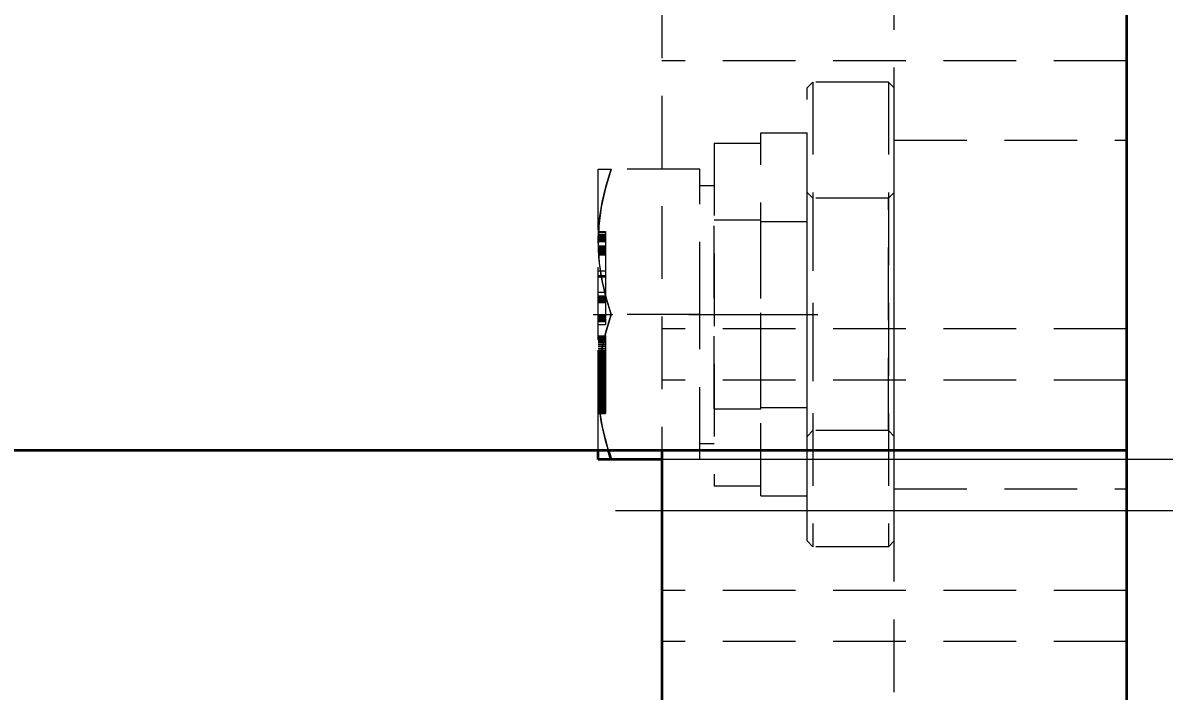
# Model space of a CAD drawing. Header units: millimetres. Extents: x 9439 to 18429, y 1498 to 3280.
# Drawn here: x 10948.51 to 10988.11, y 2866.33 to 2889.36 of the extents above; entities that cross this region are included whole.
import ezdxf

# ---------------------------------------------------------------- set-up
doc = ezdxf.new("R2010")
doc.units = ezdxf.units.MM
doc.linetypes.add('CENTER-HOKUTO', pattern=[23, 20, -1, 1, -1])
doc.linetypes.add('HIDDEN-HOKUTO', pattern=[3.8, 2.5, -1.3])
doc.layers.add('AM_7', color=2, linetype='CENTER-HOKUTO', lineweight=30)
doc.layers.add('AM_HID', color=1, linetype='HIDDEN-HOKUTO', lineweight=25)
doc.layers.add('word_dim', color=253, linetype='Continuous')
doc.styles.get("Standard").update_dxf_attribs({"font": 'romans.shx', "bigfont": 'bigfont.shx'})
doc.dimstyles.new('RS1-6', dxfattribs={"dimscale": 6, "dimtxt": 3.5, "dimasz": 3, "dimexe": 1, "dimexo": 0, "dimgap": 1, "dimtad": 3, "dimdsep": 46, "dimtxsty": 'Standard', "dimblk1": 'OPEN', "dimblk2": 'OPEN', "dimsah": 1, "dimcen": 0, "dimclrd": 256, "dimclre": 256, "dimclrt": 3, "dimadec": 0, "dimazin": 0, "dimtfac": 1, "dimtmove": 0, "dimatfit": 3, "dimldrblk": 'OPEN', "dimfxl": 0, "dimtolj": 1, "dimtzin": 0, "dimarcsym": 0})

# ---------------------------------------------------------------- blocks, each defined once
blk = doc.blocks.new('_Open')
at = {"color": 0, "lineweight": -2}
for p, q in [((-1, 0.1667), (0, 0)), ((-1, -0.1667), (0, 0)), ((0, 0), (-1, 0))]:
    blk.add_line(p, q, dxfattribs=at)
blk = doc.blocks.new('*D269')
at = {"layer": 'DEFPOINTS', "color": 0, "linetype": 'Continuous', "ltscale": 2}
for p in [(10986.514, 3021.932), (10986.514, 2929.159), (10759.513, 2851.319)]:
    blk.add_point(p, dxfattribs=at)
at = {"layer": 'word_dim', "linetype": 'Continuous', "lineweight": -2, "ltscale": 2}
for p, q in [((10759.513, 2851.319), (10759.513, 3027.932)), ((10986.514, 2929.159), (10986.514, 3027.932)), ((10777.513, 3021.932), (10968.514, 3021.932))]:
    blk.add_line(p, q, dxfattribs=at)
at = {"layer": 'word_dim', "linetype": 'Continuous', "lineweight": -2, "ltscale": 2, "xscale": 18, "yscale": 18, "zscale": 18, "rotation": 180}
blk.add_blockref('_Open', (10759.513, 3021.932), dxfattribs=at)
at = {"layer": 'word_dim', "linetype": 'Continuous', "lineweight": -2, "ltscale": 2, "xscale": 18, "yscale": 18, "zscale": 18}
blk.add_blockref('_Open', (10986.514, 3021.932), dxfattribs=at)
at = {"layer": 'word_dim', "color": 3, "linetype": 'Continuous', "ltscale": 2, "insert": (10873.013, 3038.432), "char_height": 21, "attachment_point": 5}
blk.add_mtext('\\A1;227', dxfattribs=at)
blk = doc.blocks.new('*D270')
at = {"layer": 'DEFPOINTS', "color": 0, "linetype": 'Continuous', "ltscale": 2}
for p in [(10978.514, 2934.659), (10663.972, 2668.456), (10821.513, 2668.456)]:
    blk.add_point(p, dxfattribs=at)
at = {"layer": 'word_dim', "linetype": 'Continuous', "lineweight": -2, "ltscale": 2}
for p, q in [((10978.514, 2934.659), (10657.972, 2934.659)), ((10663.972, 2916.659), (10663.972, 2686.456)), ((10821.513, 2668.456), (10657.972, 2668.456))]:
    blk.add_line(p, q, dxfattribs=at)
at = {"layer": 'word_dim', "linetype": 'Continuous', "lineweight": -2, "ltscale": 2, "xscale": 18, "yscale": 18, "zscale": 18}
for p, rotation in [((10663.972, 2934.659), 90), ((10663.972, 2668.456), 270)]:
    blk.add_blockref('_Open', p, dxfattribs=dict(at, rotation=rotation))
at = {"layer": 'word_dim', "color": 3, "linetype": 'Continuous', "ltscale": 2, "insert": (10647.472, 2801.558), "char_height": 21, "attachment_point": 5, "rotation": 90}
blk.add_mtext('\\A1;266.2', dxfattribs=at)

msp = doc.modelspace()

# ---------------------------------------------------------------- linework, layer by layer
at = {"color": 7, "lineweight": 35}
for p in [(10986.514, 2934.659), (10896.514, 2874.659)]:
    msp.add_line(p, (10986.514, 2874.659), dxfattribs=at)
at = {"color": 7, "lineweight": 35, "ltscale": 0.008174}
msp.add_line((10968.314, 2874.332), (10968.314, 2874.659), dxfattribs=at)
at = {"color": 7, "lineweight": 35, "ltscale": 0.402356}
msp.add_line((10970.514, 2874.659), (10970.514, 2858.565), dxfattribs=at)
at = {"color": 7, "lineweight": 35, "ltscale": 0.416003}
msp.add_line((10986.514, 2874.659), (10986.514, 2858.019), dxfattribs=at)
at = {"color": 7, "lineweight": 35, "ltscale": 0.011188}
msp.add_line((10968.761, 2874.332), (10968.314, 2874.332), dxfattribs=at)
at = {"color": 7, "lineweight": 35, "ltscale": 0.043817}
msp.add_line((10970.514, 2874.332), (10968.761, 2874.332), dxfattribs=at)
at = {"color": 7, "lineweight": 35}
msp.add_arc((10979.184, 2877.809), 10.987, 196.6584, 198.4466, dxfattribs=at)
at = {"layer": 'AM_7', "color": 2, "lineweight": 13}
for p, q in [((10968.14, 2879.332), (10968.824, 2879.332)), ((10971.444, 2879.332), (10975.884, 2879.332)), ((10988.114, 2874.332), (10968.913, 2874.332)), ((10988.114, 2872.565), (10968.913, 2872.565))]:
    msp.add_line(p, q, dxfattribs=at)
at = {"layer": 'AM_HID', "color": 1, "lineweight": 13}
for p, q in [((10978.514, 2866.332), (10978.514, 2904.332)), ((10970.514, 2890.659), (10970.514, 2874.659)), ((10986.514, 2888.065), (10970.514, 2888.065)), ((10975.514, 2887.132), (10975.714, 2887.332)), ((10978.314, 2887.332), (10975.714, 2887.332)), ((10975.714, 2887.332), (10975.714, 2871.332)), ((10975.714, 2887.332), (10975.714, 2871.332)), ((10978.514, 2887.132), (10978.314, 2887.332)), ((10978.314, 2887.332), (10978.314, 2871.332)), ((10978.314, 2887.332), (10978.314, 2871.332)), ((10975.514, 2871.532), (10975.514, 2887.132)), ((10978.514, 2871.532), (10978.514, 2887.132)), ((10973.914, 2873.082), (10973.914, 2885.582)), ((10973.914, 2885.582), (10975.514, 2885.582)), ((10975.514, 2873.082), (10975.514, 2885.582)), ((10978.514, 2885.332), (10986.514, 2885.332)), ((10972.314, 2885.232), (10972.314, 2873.432)), ((10972.314, 2885.232), (10973.914, 2885.232)), ((10968.314, 2884.332), (10968.761, 2884.332)), ((10968.314, 2874.659), (10968.314, 2884.332)), ((10971.814, 2884.332), (10968.761, 2884.332)), ((10971.814, 2879.332), (10971.814, 2884.332)), ((10971.814, 2883.772), (10972.314, 2883.772)), ((10975.714, 2883.332), (10975.514, 2883.532)), ((10975.714, 2883.332), (10975.714, 2875.332)), ((10978.314, 2883.332), (10975.714, 2883.332)), ((10975.714, 2883.332), (10975.714, 2875.332)), ((10978.314, 2883.332), (10978.514, 2883.532)), ((10978.314, 2875.332), (10978.314, 2883.332)), ((10978.314, 2875.332), (10978.314, 2883.332)), ((10972.314, 2882.582), (10973.914, 2882.582)), ((10972.314, 2876.082), (10972.314, 2882.582)), ((10973.914, 2876.082), (10973.914, 2882.582)), ((10973.914, 2882.532), (10975.514, 2882.532)), ((10968.314, 2882.183), (10968.564, 2882.183)), ((10968.314, 2882.157), (10968.564, 2882.157)), ((10968.564, 2882.183), (10968.564, 2881.429)), ((10968.314, 2882.079), (10968.564, 2882.079)), ((10968.314, 2882.079), (10968.564, 2882.079)), ((10968.314, 2882.053), (10968.564, 2882.053)), ((10968.314, 2882.053), (10968.564, 2882.053)), ((10968.314, 2882.03), (10968.564, 2882.03)), ((10968.314, 2882.03), (10968.564, 2882.03)), ((10968.314, 2882.008), (10968.564, 2882.008)), ((10968.314, 2882.008), (10968.564, 2882.008)), ((10968.314, 2881.987), (10968.564, 2881.987)), ((10968.314, 2881.987), (10968.564, 2881.987)), ((10968.314, 2881.968), (10968.564, 2881.968)), ((10968.314, 2881.968), (10968.564, 2881.968)), ((10968.314, 2881.951), (10968.564, 2881.951)), ((10968.314, 2881.951), (10968.564, 2881.951)), ((10968.314, 2881.935), (10968.564, 2881.935)), ((10968.314, 2881.935), (10968.564, 2881.935)), ((10968.314, 2881.921), (10968.564, 2881.921)), ((10968.314, 2881.921), (10968.564, 2881.921)), ((10968.314, 2881.908), (10968.564, 2881.908)), ((10968.314, 2881.908), (10968.564, 2881.908)), ((10968.314, 2881.897), (10968.564, 2881.897)), ((10968.314, 2881.897), (10968.564, 2881.897)), ((10968.314, 2881.887), (10968.564, 2881.887)), ((10968.314, 2881.887), (10968.564, 2881.887)), ((10968.314, 2881.878), (10968.564, 2881.878)), ((10968.314, 2881.878), (10968.564, 2881.878)), ((10968.314, 2881.87), (10968.564, 2881.87)), ((10968.314, 2881.87), (10968.564, 2881.87)), ((10968.314, 2881.863), (10968.564, 2881.863)), ((10968.314, 2881.863), (10968.564, 2881.863)), ((10968.314, 2881.858), (10968.564, 2881.858)), ((10968.314, 2881.858), (10968.564, 2881.858)), ((10968.314, 2881.853), (10968.564, 2881.853)), ((10968.314, 2881.853), (10968.564, 2881.853)), ((10968.314, 2881.849), (10968.564, 2881.849)), ((10968.314, 2881.849), (10968.564, 2881.849)), ((10968.314, 2881.847), (10968.564, 2881.847)), ((10968.314, 2881.847), (10968.564, 2881.847)), ((10968.314, 2881.845), (10968.564, 2881.845)), ((10968.314, 2881.845), (10968.564, 2881.845)), ((10968.314, 2881.845), (10968.564, 2881.845)), ((10968.314, 2881.689), (10968.564, 2881.689)), ((10968.314, 2881.688), (10968.564, 2881.688)), ((10968.314, 2881.686), (10968.564, 2881.686)), ((10968.314, 2881.683), (10968.564, 2881.683)), ((10968.314, 2881.678), (10968.564, 2881.678)), ((10968.314, 2881.672), (10968.564, 2881.672)), ((10968.314, 2881.665), (10968.564, 2881.665)), ((10968.314, 2881.657), (10968.564, 2881.657)), ((10968.314, 2881.647), (10968.564, 2881.647)), ((10968.314, 2881.637), (10968.564, 2881.637)), ((10968.314, 2881.636), (10968.564, 2881.636)), ((10968.314, 2881.624), (10968.564, 2881.624)), ((10968.314, 2881.61), (10968.564, 2881.61)), ((10968.314, 2881.596), (10968.564, 2881.596)), ((10968.314, 2881.581), (10968.564, 2881.581)), ((10968.314, 2881.565), (10968.564, 2881.565)), ((10968.314, 2881.549), (10968.564, 2881.549)), ((10968.314, 2881.532), (10968.564, 2881.532)), ((10968.314, 2881.514), (10968.564, 2881.514)), ((10968.314, 2881.495), (10968.564, 2881.495)), ((10968.314, 2881.475), (10968.564, 2881.475)), ((10968.314, 2881.455), (10968.564, 2881.455)), ((10968.314, 2881.429), (10968.564, 2881.429)), ((10968.314, 2881.377), (10968.564, 2881.377)), ((10968.564, 2881.429), (10968.564, 2880.675)), ((10968.314, 2880.831), (10968.564, 2880.831)), ((10968.314, 2880.675), (10968.564, 2880.675)), ((10968.314, 2880.675), (10968.564, 2880.675)), ((10968.314, 2880.623), (10968.564, 2880.623)), ((10968.564, 2880.675), (10968.564, 2880.623)), ((10968.564, 2880.623), (10968.564, 2879.817)), ((10968.314, 2880.103), (10968.564, 2880.103)), ((10968.314, 2879.973), (10968.564, 2879.973)), ((10968.314, 2879.947), (10968.564, 2879.947)), ((10968.314, 2879.924), (10968.564, 2879.924)), ((10968.314, 2879.902), (10968.564, 2879.902)), ((10968.314, 2879.881), (10968.564, 2879.881)), ((10968.314, 2879.862), (10968.564, 2879.862)), ((10968.314, 2879.845), (10968.564, 2879.845)), ((10968.314, 2879.829), (10968.564, 2879.829)), ((10968.314, 2879.817), (10968.564, 2879.817)), ((10968.314, 2879.815), (10968.564, 2879.815)), ((10968.314, 2879.802), (10968.564, 2879.802)), ((10968.314, 2879.791), (10968.564, 2879.791)), ((10968.314, 2879.791), (10968.564, 2879.791)), ((10968.314, 2879.781), (10968.564, 2879.781)), ((10968.314, 2879.772), (10968.564, 2879.772)), ((10968.314, 2879.764), (10968.564, 2879.764)), ((10968.314, 2879.757), (10968.564, 2879.757)), ((10968.314, 2879.752), (10968.564, 2879.752)), ((10968.314, 2879.747), (10968.564, 2879.747)), ((10968.314, 2879.743), (10968.564, 2879.743)), ((10968.314, 2879.741), (10968.564, 2879.741)), ((10968.314, 2879.739), (10968.564, 2879.739)), ((10968.314, 2879.739), (10968.564, 2879.739)), ((10968.564, 2879.817), (10968.564, 2878.985)), ((10971.814, 2879.332), (10968.761, 2879.332)), ((10971.814, 2879.332), (10968.761, 2879.332)), ((10971.814, 2874.332), (10971.814, 2879.332)), ((10968.314, 2879.323), (10968.564, 2879.323)), ((10968.314, 2879.322), (10968.564, 2879.322)), ((10968.314, 2879.322), (10968.564, 2879.322)), ((10968.314, 2879.32), (10968.564, 2879.32)), ((10968.314, 2879.32), (10968.564, 2879.32)), ((10968.314, 2879.317), (10968.564, 2879.317)), ((10968.314, 2879.317), (10968.564, 2879.317)), ((10968.314, 2879.312), (10968.564, 2879.312)), ((10968.314, 2879.312), (10968.564, 2879.312)), ((10968.314, 2879.306), (10968.564, 2879.306)), ((10968.314, 2879.306), (10968.564, 2879.306)), ((10968.314, 2879.299), (10968.564, 2879.299)), ((10968.314, 2879.299), (10968.564, 2879.299)), ((10968.314, 2879.291), (10968.564, 2879.291)), ((10968.314, 2879.291), (10968.564, 2879.291)), ((10968.314, 2879.281), (10968.564, 2879.281)), ((10968.314, 2879.281), (10968.564, 2879.281)), ((10968.314, 2879.27), (10968.564, 2879.27)), ((10968.314, 2879.27), (10968.564, 2879.27)), ((10968.314, 2879.258), (10968.564, 2879.258)), ((10968.314, 2879.258), (10968.564, 2879.258)), ((10968.314, 2879.244), (10968.564, 2879.244)), ((10968.314, 2879.244), (10968.564, 2879.244)), ((10968.314, 2879.23), (10968.564, 2879.23)), ((10968.314, 2879.23), (10968.564, 2879.23)), ((10968.314, 2879.215), (10968.564, 2879.215)), ((10968.314, 2879.215), (10968.564, 2879.215)), ((10968.314, 2879.199), (10968.564, 2879.199)), ((10968.314, 2879.199), (10968.564, 2879.199)), ((10968.314, 2879.183), (10968.564, 2879.183)), ((10968.314, 2879.183), (10968.564, 2879.183)), ((10968.314, 2879.166), (10968.564, 2879.166)), ((10968.314, 2879.166), (10968.564, 2879.166)), ((10968.314, 2879.148), (10968.564, 2879.148)), ((10968.314, 2879.148), (10968.564, 2879.148)), ((10968.314, 2879.129), (10968.564, 2879.129)), ((10968.314, 2879.129), (10968.564, 2879.129)), ((10968.314, 2879.109), (10968.564, 2879.109)), ((10968.314, 2879.109), (10968.564, 2879.109)), ((10968.314, 2879.089), (10968.564, 2879.089)), ((10968.314, 2879.089), (10968.564, 2879.089)), ((10968.314, 2878.985), (10968.564, 2878.985)), ((10968.314, 2878.595), (10968.564, 2878.595)), ((10968.314, 2878.591), (10968.564, 2878.591)), ((10968.314, 2878.59), (10968.564, 2878.59)), ((10968.314, 2878.58), (10968.564, 2878.58)), ((10968.314, 2878.577), (10968.564, 2878.577)), ((10968.314, 2878.562), (10968.564, 2878.562)), ((10968.314, 2878.555), (10968.564, 2878.555)), ((10968.314, 2878.536), (10968.564, 2878.536)), ((10968.564, 2878.595), (10968.564, 2878.59)), ((10968.564, 2878.59), (10968.564, 2878.577)), ((10968.564, 2878.577), (10968.564, 2878.555)), ((10968.564, 2878.555), (10968.564, 2878.524)), ((10986.514, 2878.832), (10970.514, 2878.832)), ((10968.314, 2878.524), (10968.564, 2878.524)), ((10968.314, 2878.504), (10968.564, 2878.504)), ((10968.314, 2878.484), (10968.564, 2878.484)), ((10968.314, 2878.464), (10968.564, 2878.464)), ((10968.314, 2878.436), (10968.564, 2878.436)), ((10968.314, 2878.416), (10968.564, 2878.416)), ((10968.314, 2878.378), (10968.564, 2878.378)), ((10968.314, 2878.362), (10968.564, 2878.362)), ((10968.314, 2878.312), (10968.564, 2878.312)), ((10968.314, 2878.3), (10968.564, 2878.3)), ((10968.314, 2878.237), (10968.564, 2878.237)), ((10968.314, 2878.231), (10968.564, 2878.231)), ((10968.314, 2878.154), (10968.564, 2878.154)), ((10968.314, 2878.153), (10968.564, 2878.153)), ((10968.564, 2878.524), (10968.564, 2878.484)), ((10968.564, 2878.484), (10968.564, 2878.436)), ((10968.564, 2878.436), (10968.564, 2878.378)), ((10968.564, 2878.378), (10968.564, 2878.312)), ((10968.564, 2878.312), (10968.564, 2878.237)), ((10968.564, 2878.237), (10968.564, 2878.153)), ((10968.564, 2878.153), (10968.564, 2878.061)), ((10968.314, 2878.101), (10968.564, 2878.101)), ((10968.314, 2878.101), (10968.564, 2878.101)), ((10968.314, 2878.059), (10968.314, 2878.101)), ((10968.314, 2878.098), (10968.564, 2878.098)), ((10968.314, 2878.098), (10968.564, 2878.098)), ((10968.314, 2878.09), (10968.564, 2878.09)), ((10968.314, 2878.088), (10968.564, 2878.088)), ((10968.314, 2878.076), (10968.564, 2878.076)), ((10968.314, 2878.073), (10968.564, 2878.073)), ((10968.314, 2878.072), (10968.564, 2878.072)), ((10968.314, 2878.068), (10968.564, 2878.068)), ((10968.314, 2878.061), (10968.564, 2878.061)), ((10968.314, 2878.059), (10968.564, 2878.059)), ((10968.314, 2878.016), (10968.314, 2878.059)), ((10968.314, 2878.057), (10968.564, 2878.057)), ((10968.314, 2878.051), (10968.564, 2878.051)), ((10968.314, 2878.034), (10968.564, 2878.034)), ((10968.314, 2878.032), (10968.564, 2878.032)), ((10968.314, 2878.023), (10968.564, 2878.023)), ((10968.314, 2878.016), (10968.564, 2878.016)), ((10968.314, 2877.972), (10968.314, 2878.016)), ((10968.314, 2878.002), (10968.564, 2878.002)), ((10968.314, 2877.997), (10968.564, 2877.997)), ((10968.314, 2877.988), (10968.564, 2877.988)), ((10968.314, 2877.982), (10968.564, 2877.982)), ((10968.314, 2877.972), (10968.564, 2877.972)), ((10968.314, 2877.928), (10968.314, 2877.972)), ((10968.314, 2877.967), (10968.564, 2877.967)), ((10968.314, 2877.963), (10968.564, 2877.963)), ((10968.314, 2877.957), (10968.564, 2877.957)), ((10968.314, 2877.948), (10968.564, 2877.948)), ((10968.314, 2877.928), (10968.564, 2877.928)), ((10968.314, 2877.883), (10968.314, 2877.928)), ((10968.314, 2877.926), (10968.564, 2877.926)), ((10968.314, 2877.915), (10968.564, 2877.915)), ((10968.314, 2877.901), (10968.564, 2877.901)), ((10968.314, 2877.885), (10968.564, 2877.885)), ((10968.314, 2877.883), (10968.564, 2877.883)), ((10968.314, 2877.837), (10968.314, 2877.883)), ((10968.314, 2877.88), (10968.564, 2877.88)), ((10968.314, 2877.871), (10968.564, 2877.871)), ((10968.314, 2877.859), (10968.564, 2877.859)), ((10968.314, 2877.848), (10968.564, 2877.848)), ((10968.314, 2877.837), (10968.564, 2877.837)), ((10968.314, 2877.79), (10968.314, 2877.837)), ((10968.314, 2877.828), (10968.564, 2877.828)), ((10968.314, 2877.825), (10968.564, 2877.825)), ((10968.314, 2877.79), (10968.564, 2877.79)), ((10968.314, 2877.743), (10968.314, 2877.79)), ((10968.314, 2877.789), (10968.564, 2877.789)), ((10968.314, 2877.782), (10968.564, 2877.782)), ((10968.314, 2877.776), (10968.564, 2877.776)), ((10968.314, 2877.772), (10968.564, 2877.772)), ((10968.314, 2877.749), (10968.564, 2877.749)), ((10968.314, 2877.743), (10968.564, 2877.743)), ((10968.314, 2877.695), (10968.314, 2877.743)), ((10968.564, 2878.061), (10968.564, 2877.963)), ((10968.564, 2877.963), (10968.564, 2877.859)), ((10968.564, 2877.859), (10968.564, 2877.749)), ((10968.564, 2877.749), (10968.564, 2877.633)), ((10968.314, 2877.725), (10968.564, 2877.725)), ((10968.314, 2877.725), (10968.564, 2877.725)), ((10968.314, 2877.714), (10968.564, 2877.714)), ((10968.314, 2877.695), (10968.564, 2877.695)), ((10968.314, 2877.646), (10968.314, 2877.695)), ((10968.314, 2877.672), (10968.564, 2877.672)), ((10968.314, 2877.672), (10968.564, 2877.672)), ((10968.314, 2877.659), (10968.564, 2877.659)), ((10968.314, 2877.653), (10968.564, 2877.653)), ((10968.314, 2877.646), (10968.564, 2877.646)), ((10968.314, 2877.596), (10968.314, 2877.646)), ((10968.314, 2877.633), (10968.564, 2877.633)), ((10968.314, 2877.617), (10968.564, 2877.617)), ((10968.314, 2877.596), (10968.564, 2877.596)), ((10968.314, 2877.545), (10968.314, 2877.596)), ((10968.314, 2877.591), (10968.564, 2877.591)), ((10968.314, 2877.59), (10968.564, 2877.59)), ((10968.314, 2877.561), (10968.564, 2877.561)), ((10968.314, 2877.555), (10968.564, 2877.555)), ((10968.314, 2877.545), (10968.564, 2877.545)), ((10968.314, 2877.494), (10968.314, 2877.545)), ((10968.314, 2877.525), (10968.564, 2877.525)), ((10968.314, 2877.518), (10968.564, 2877.518)), ((10968.314, 2877.51), (10968.564, 2877.51)), ((10968.314, 2877.504), (10968.564, 2877.504)), ((10968.314, 2877.494), (10968.564, 2877.494)), ((10968.314, 2877.442), (10968.314, 2877.494)), ((10968.314, 2877.458), (10968.564, 2877.458)), ((10968.314, 2877.447), (10968.564, 2877.447)), ((10968.314, 2877.444), (10968.564, 2877.444)), ((10968.314, 2877.442), (10968.564, 2877.442)), ((10968.314, 2877.389), (10968.314, 2877.442)), ((10968.314, 2877.432), (10968.564, 2877.432)), ((10968.314, 2877.389), (10968.564, 2877.389)), ((10968.314, 2877.389), (10968.564, 2877.389)), ((10968.314, 2877.335), (10968.314, 2877.389)), ((10968.314, 2877.388), (10968.564, 2877.388)), ((10968.314, 2877.381), (10968.564, 2877.381)), ((10968.314, 2877.367), (10968.564, 2877.367)), ((10968.564, 2877.633), (10968.564, 2877.51)), ((10968.564, 2877.51), (10968.564, 2877.381)), ((10968.564, 2877.381), (10968.564, 2877.246)), ((10968.314, 2877.335), (10968.564, 2877.335)), ((10968.314, 2877.281), (10968.314, 2877.335)), ((10968.314, 2877.33), (10968.564, 2877.33)), ((10968.314, 2877.316), (10968.564, 2877.316)), ((10968.314, 2877.302), (10968.564, 2877.302)), ((10968.314, 2877.288), (10968.564, 2877.288)), ((10968.314, 2877.281), (10968.564, 2877.281)), ((10968.314, 2877.225), (10968.314, 2877.281)), ((10968.314, 2877.27), (10968.564, 2877.27)), ((10968.314, 2877.246), (10968.564, 2877.246)), ((10968.314, 2877.241), (10968.564, 2877.241)), ((10968.314, 2877.225), (10968.564, 2877.225)), ((10968.314, 2877.169), (10968.314, 2877.225)), ((10968.314, 2877.21), (10968.564, 2877.21)), ((10968.314, 2877.206), (10968.564, 2877.206)), ((10968.314, 2877.169), (10968.564, 2877.169)), ((10968.314, 2877.113), (10968.314, 2877.169)), ((10968.314, 2877.165), (10968.564, 2877.165)), ((10968.314, 2877.165), (10968.564, 2877.165)), ((10968.314, 2877.149), (10968.564, 2877.149)), ((10968.314, 2877.122), (10968.564, 2877.122)), ((10968.314, 2877.113), (10968.564, 2877.113)), ((10968.314, 2877.051), (10968.314, 2877.113)), ((10968.314, 2877.104), (10968.564, 2877.104)), ((10968.314, 2877.088), (10968.564, 2877.088)), ((10968.314, 2877.087), (10968.564, 2877.087)), ((10968.314, 2877.067), (10968.564, 2877.067)), ((10968.314, 2877.051), (10968.564, 2877.051)), ((10968.314, 2876.992), (10968.314, 2877.051)), ((10968.314, 2877.035), (10968.564, 2877.035)), ((10968.314, 2877.016), (10968.564, 2877.016)), ((10968.314, 2876.994), (10968.564, 2876.994)), ((10968.314, 2876.992), (10968.564, 2876.992)), ((10968.314, 2876.934), (10968.314, 2876.992)), ((10968.314, 2876.972), (10968.564, 2876.972)), ((10968.314, 2876.965), (10968.564, 2876.965)), ((10968.314, 2876.957), (10968.564, 2876.957)), ((10968.314, 2876.957), (10968.564, 2876.957)), ((10968.314, 2876.947), (10968.564, 2876.947)), ((10968.564, 2877.246), (10968.564, 2877.104)), ((10968.564, 2877.104), (10968.564, 2876.957)), ((10968.564, 2876.957), (10968.564, 2876.885)), ((10986.514, 2877.065), (10970.514, 2877.065)), ((10968.314, 2876.934), (10968.564, 2876.934)), ((10968.314, 2876.878), (10968.314, 2876.934)), ((10968.314, 2876.922), (10968.564, 2876.922)), ((10968.314, 2876.889), (10968.564, 2876.889)), ((10968.314, 2876.885), (10968.564, 2876.885)), ((10968.314, 2876.882), (10968.564, 2876.882)), ((10968.314, 2876.879), (10968.564, 2876.879)), ((10968.314, 2876.878), (10968.564, 2876.878)), ((10968.314, 2876.823), (10968.314, 2876.878)), ((10968.314, 2876.859), (10968.564, 2876.859)), ((10968.314, 2876.851), (10968.564, 2876.851)), ((10968.314, 2876.832), (10968.564, 2876.832)), ((10968.314, 2876.823), (10968.564, 2876.823)), ((10968.314, 2876.771), (10968.314, 2876.823)), ((10968.314, 2876.82), (10968.564, 2876.82)), ((10968.314, 2876.817), (10968.564, 2876.817)), ((10968.314, 2876.807), (10968.564, 2876.807)), ((10968.314, 2876.788), (10968.564, 2876.788)), ((10968.314, 2876.785), (10968.564, 2876.785)), ((10968.314, 2876.771), (10968.564, 2876.771)), ((10968.314, 2876.72), (10968.314, 2876.771)), ((10968.314, 2876.766), (10968.564, 2876.766)), ((10968.314, 2876.762), (10968.564, 2876.762)), ((10968.314, 2876.751), (10968.564, 2876.751)), ((10968.314, 2876.749), (10968.564, 2876.749)), ((10968.314, 2876.744), (10968.564, 2876.744)), ((10968.314, 2876.734), (10968.564, 2876.734)), ((10968.314, 2876.721), (10968.564, 2876.721)), ((10968.314, 2876.72), (10968.564, 2876.72)), ((10968.314, 2876.672), (10968.314, 2876.72)), ((10968.314, 2876.709), (10968.564, 2876.709)), ((10968.314, 2876.708), (10968.564, 2876.708)), ((10968.314, 2876.7), (10968.564, 2876.7)), ((10968.314, 2876.699), (10968.564, 2876.699)), ((10968.314, 2876.697), (10968.564, 2876.697)), ((10968.314, 2876.697), (10968.564, 2876.697)), ((10968.314, 2876.696), (10968.564, 2876.696)), ((10968.314, 2876.696), (10968.564, 2876.696)), ((10968.314, 2876.695), (10968.564, 2876.695)), ((10968.314, 2876.695), (10968.564, 2876.695)), ((10968.314, 2876.694), (10968.564, 2876.694)), ((10968.314, 2876.693), (10968.564, 2876.693)), ((10968.314, 2876.692), (10968.564, 2876.692)), ((10968.314, 2876.691), (10968.564, 2876.691)), ((10968.314, 2876.69), (10968.564, 2876.69)), ((10968.314, 2876.69), (10968.564, 2876.69)), ((10968.314, 2876.688), (10968.564, 2876.688)), ((10968.314, 2876.688), (10968.564, 2876.688)), ((10968.314, 2876.686), (10968.564, 2876.686)), ((10968.314, 2876.686), (10968.564, 2876.686)), ((10968.314, 2876.683), (10968.564, 2876.683)), ((10968.314, 2876.681), (10968.564, 2876.681)), ((10968.314, 2876.68), (10968.564, 2876.68)), ((10968.314, 2876.679), (10968.564, 2876.679)), ((10968.314, 2876.678), (10968.564, 2876.678)), ((10968.314, 2876.677), (10968.564, 2876.677)), ((10968.314, 2876.675), (10968.564, 2876.675)), ((10968.314, 2876.674), (10968.564, 2876.674)), ((10968.314, 2876.674), (10968.564, 2876.674)), ((10968.314, 2876.673), (10968.564, 2876.673)), ((10968.314, 2876.673), (10968.564, 2876.673)), ((10968.314, 2876.672), (10968.564, 2876.672)), ((10968.314, 2876.672), (10968.564, 2876.672)), ((10968.314, 2876.625), (10968.314, 2876.672)), ((10968.314, 2876.671), (10968.564, 2876.671)), ((10968.314, 2876.671), (10968.564, 2876.671)), ((10968.314, 2876.671), (10968.564, 2876.671)), ((10968.314, 2876.671), (10968.564, 2876.671)), ((10968.314, 2876.665), (10968.564, 2876.665)), ((10968.314, 2876.657), (10968.564, 2876.657)), ((10968.314, 2876.655), (10968.564, 2876.655)), ((10968.314, 2876.644), (10968.564, 2876.644)), ((10968.314, 2876.644), (10968.564, 2876.644)), ((10968.314, 2876.632), (10968.564, 2876.632)), ((10968.314, 2876.628), (10968.564, 2876.628)), ((10968.314, 2876.625), (10968.564, 2876.625)), ((10968.314, 2876.58), (10968.314, 2876.625)), ((10968.314, 2876.618), (10968.564, 2876.618)), ((10968.314, 2876.614), (10968.564, 2876.614)), ((10968.314, 2876.61), (10968.564, 2876.61)), ((10968.314, 2876.603), (10968.564, 2876.603)), ((10968.314, 2876.587), (10968.564, 2876.587)), ((10968.314, 2876.58), (10968.564, 2876.58)), ((10968.314, 2876.538), (10968.314, 2876.58)), ((10968.314, 2876.571), (10968.564, 2876.571)), ((10968.314, 2876.569), (10968.564, 2876.569)), ((10968.314, 2876.567), (10968.564, 2876.567)), ((10968.564, 2876.885), (10968.564, 2876.817)), ((10968.564, 2876.817), (10968.564, 2876.751)), ((10968.564, 2876.751), (10968.564, 2876.688)), ((10968.564, 2876.688), (10968.564, 2876.628)), ((10968.564, 2876.628), (10968.564, 2876.571)), ((10968.564, 2876.571), (10968.564, 2876.517)), ((10968.314, 2876.55), (10968.564, 2876.55)), ((10968.314, 2876.55), (10968.564, 2876.55)), ((10968.314, 2876.538), (10968.564, 2876.538)), ((10968.314, 2876.5), (10968.314, 2876.538)), ((10968.314, 2876.53), (10968.564, 2876.53)), ((10968.314, 2876.53), (10968.564, 2876.53)), ((10968.314, 2876.527), (10968.564, 2876.527)), ((10968.314, 2876.517), (10968.564, 2876.517)), ((10968.314, 2876.509), (10968.564, 2876.509)), ((10968.314, 2876.5), (10968.564, 2876.5)), ((10968.314, 2876.467), (10968.314, 2876.5)), ((10968.314, 2876.492), (10968.564, 2876.492)), ((10968.314, 2876.486), (10968.564, 2876.486)), ((10968.314, 2876.467), (10968.564, 2876.467)), ((10968.314, 2876.438), (10968.314, 2876.467)), ((10968.314, 2876.466), (10968.564, 2876.466)), ((10968.314, 2876.464), (10968.564, 2876.464)), ((10968.314, 2876.462), (10968.564, 2876.462)), ((10968.314, 2876.461), (10968.564, 2876.461)), ((10968.314, 2876.449), (10968.564, 2876.449)), ((10968.314, 2876.438), (10968.564, 2876.438)), ((10968.314, 2876.414), (10968.314, 2876.438)), ((10968.314, 2876.437), (10968.564, 2876.437)), ((10968.314, 2876.434), (10968.564, 2876.434)), ((10968.314, 2876.417), (10968.564, 2876.417)), ((10968.314, 2876.414), (10968.564, 2876.414)), ((10968.314, 2876.394), (10968.314, 2876.414)), ((10968.314, 2876.411), (10968.564, 2876.411)), ((10968.314, 2876.406), (10968.564, 2876.406)), ((10968.314, 2876.394), (10968.564, 2876.394)), ((10968.314, 2876.379), (10968.314, 2876.394)), ((10968.314, 2876.392), (10968.564, 2876.392)), ((10968.314, 2876.385), (10968.564, 2876.385)), ((10968.314, 2876.379), (10968.564, 2876.379)), ((10968.314, 2876.367), (10968.314, 2876.379)), ((10968.314, 2876.378), (10968.564, 2876.378)), ((10968.314, 2876.377), (10968.564, 2876.377)), ((10968.314, 2876.372), (10968.564, 2876.372)), ((10968.314, 2876.37), (10968.564, 2876.37)), ((10968.314, 2876.367), (10968.564, 2876.367)), ((10968.314, 2876.361), (10968.314, 2876.367)), ((10968.314, 2876.367), (10968.564, 2876.367)), ((10968.314, 2876.361), (10968.564, 2876.361)), ((10968.314, 2876.359), (10968.314, 2876.361)), ((10968.314, 2876.361), (10968.564, 2876.361)), ((10968.314, 2876.359), (10968.564, 2876.359)), ((10968.314, 2876.351), (10968.564, 2876.351)), ((10968.314, 2876.33), (10968.564, 2876.33)), ((10968.314, 2876.326), (10968.564, 2876.326)), ((10968.314, 2876.313), (10968.564, 2876.313)), ((10968.314, 2876.303), (10968.564, 2876.303)), ((10968.314, 2876.294), (10968.564, 2876.294)), ((10968.314, 2876.292), (10968.564, 2876.292)), ((10968.314, 2876.282), (10968.564, 2876.282)), ((10968.314, 2876.263), (10968.564, 2876.263)), ((10968.314, 2876.259), (10968.564, 2876.259)), ((10968.314, 2876.248), (10968.564, 2876.248)), ((10968.314, 2876.245), (10968.564, 2876.245)), ((10968.314, 2876.23), (10968.564, 2876.23)), ((10968.314, 2876.23), (10968.564, 2876.23)), ((10968.314, 2876.222), (10968.564, 2876.222)), ((10968.314, 2876.216), (10968.564, 2876.216)), ((10968.314, 2876.206), (10968.564, 2876.206)), ((10968.314, 2876.203), (10968.564, 2876.203)), ((10968.314, 2876.192), (10968.564, 2876.192)), ((10968.314, 2876.19), (10968.564, 2876.19)), ((10968.314, 2876.186), (10968.564, 2876.186)), ((10968.314, 2876.182), (10968.564, 2876.182)), ((10968.314, 2876.174), (10968.564, 2876.174)), ((10968.314, 2876.171), (10968.564, 2876.171)), ((10968.314, 2876.167), (10968.564, 2876.167)), ((10968.314, 2876.161), (10968.564, 2876.161)), ((10968.314, 2876.159), (10968.564, 2876.159)), ((10968.314, 2876.158), (10968.564, 2876.158)), ((10968.314, 2876.156), (10968.564, 2876.156)), ((10968.564, 2876.517), (10968.564, 2876.466)), ((10968.564, 2876.466), (10968.564, 2876.417)), ((10968.564, 2876.417), (10968.564, 2876.372)), ((10968.564, 2876.372), (10968.564, 2876.33)), ((10968.564, 2876.33), (10968.564, 2876.292)), ((10968.564, 2876.292), (10968.564, 2876.259)), ((10968.564, 2876.259), (10968.564, 2876.23)), ((10968.564, 2876.23), (10968.564, 2876.206)), ((10968.564, 2876.206), (10968.564, 2876.186)), ((10968.564, 2876.186), (10968.564, 2876.171)), ((10968.564, 2876.171), (10968.564, 2876.159)), ((10968.564, 2876.159), (10968.564, 2876.153)), ((10968.314, 2876.153), (10968.564, 2876.153)), ((10968.314, 2876.153), (10968.564, 2876.153)), ((10968.314, 2876.151), (10968.564, 2876.151)), ((10968.314, 2876.151), (10968.564, 2876.151)), ((10968.314, 2876.138), (10968.564, 2876.138)), ((10968.314, 2876.101), (10968.564, 2876.101)), ((10968.314, 2876.091), (10968.564, 2876.091)), ((10968.314, 2876.052), (10968.564, 2876.052)), ((10968.314, 2876.05), (10968.564, 2876.05)), ((10968.314, 2876.015), (10968.564, 2876.015)), ((10968.314, 2876.011), (10968.564, 2876.011)), ((10968.314, 2875.985), (10968.564, 2875.985)), ((10968.314, 2875.977), (10968.564, 2875.977)), ((10968.314, 2875.96), (10968.564, 2875.96)), ((10968.314, 2875.951), (10968.564, 2875.951)), ((10968.314, 2875.941), (10968.564, 2875.941)), ((10968.314, 2875.932), (10968.564, 2875.932)), ((10968.314, 2875.928), (10968.564, 2875.928)), ((10968.314, 2875.92), (10968.564, 2875.92)), ((10968.314, 2875.919), (10968.564, 2875.919)), ((10968.314, 2875.917), (10968.564, 2875.917)), ((10968.564, 2876.153), (10968.564, 2876.138)), ((10968.564, 2876.153), (10968.564, 2876.151)), ((10968.564, 2876.138), (10968.564, 2876.091)), ((10968.564, 2876.091), (10968.564, 2876.05)), ((10968.564, 2876.05), (10968.564, 2876.015)), ((10968.564, 2876.015), (10968.564, 2875.985)), ((10968.564, 2875.985), (10968.564, 2875.96)), ((10968.564, 2875.96), (10968.564, 2875.941)), ((10968.564, 2875.941), (10968.564, 2875.928)), ((10968.564, 2875.928), (10968.564, 2875.919)), ((10968.564, 2875.919), (10968.564, 2875.917)), ((10972.314, 2876.082), (10973.914, 2876.082)), ((10973.914, 2876.132), (10975.514, 2876.132)), ((10975.714, 2875.332), (10975.514, 2875.132)), ((10978.314, 2875.332), (10975.714, 2875.332)), ((10978.314, 2875.332), (10978.514, 2875.132)), ((10971.814, 2874.892), (10972.314, 2874.892)), ((10971.814, 2874.332), (10970.514, 2874.332)), ((10972.314, 2873.432), (10973.914, 2873.432)), ((10973.914, 2873.082), (10975.514, 2873.082)), ((10978.514, 2873.332), (10986.514, 2873.332)), ((10975.514, 2871.532), (10975.714, 2871.332)), ((10978.514, 2871.532), (10978.314, 2871.332)), ((10978.314, 2871.332), (10975.714, 2871.332)), ((10986.514, 2869.832), (10970.514, 2869.832)), ((10986.514, 2868.065), (10970.514, 2868.065))]:
    msp.add_line(p, q, dxfattribs=at)
for points in [[(10968.761, 2879.332), (10968.566, 2879.986), (10968.421, 2880.646), (10968.337, 2881.291), (10968.316, 2881.939), (10968.357, 2882.572), (10968.455, 2883.201), (10968.59, 2883.77), (10968.761, 2884.332)], [(10968.761, 2884.332), (10968.566, 2883.679), (10968.421, 2883.018), (10968.337, 2882.374), (10968.316, 2881.726), (10968.357, 2881.093), (10968.455, 2880.463), (10968.59, 2879.895), (10968.761, 2879.332)], [(10968.761, 2874.332), (10968.566, 2874.986), (10968.421, 2875.646), (10968.337, 2876.291), (10968.316, 2876.939), (10968.357, 2877.572), (10968.455, 2878.201), (10968.59, 2878.77), (10968.761, 2879.332)], [(10968.761, 2879.332), (10968.566, 2878.679), (10968.421, 2878.018), (10968.337, 2877.374), (10968.316, 2876.726), (10968.357, 2876.093), (10968.455, 2875.463), (10968.658, 2874.659)]]:
    msp.add_lwpolyline(points, dxfattribs=at)

# ---------------------------------------------------------------- dimensions: what is measured, and where the dimension line sits
at = {"layer": 'word_dim', "linetype": 'Continuous', "ltscale": 2}
dim = msp.add_linear_dim(base=(10986.514, 3021.932), p1=(10759.513, 2851.319), p2=(10986.514, 2929.159), dimstyle='RS1-6', dxfattribs=at)
dim.commit()
dim.dimension.update_dxf_attribs({"geometry": '*D269', "text_midpoint": (10873.013, 3038.432)})
dim = msp.add_linear_dim(base=(10663.972, 2668.456), p1=(10978.514, 2934.659), p2=(10821.513, 2668.456), angle=90, dimstyle='RS1-6', dxfattribs=at)
dim.commit()
dim.dimension.update_dxf_attribs({"geometry": '*D270', "text_midpoint": (10647.472, 2801.558)})

doc.saveas('drawing.dxf')
